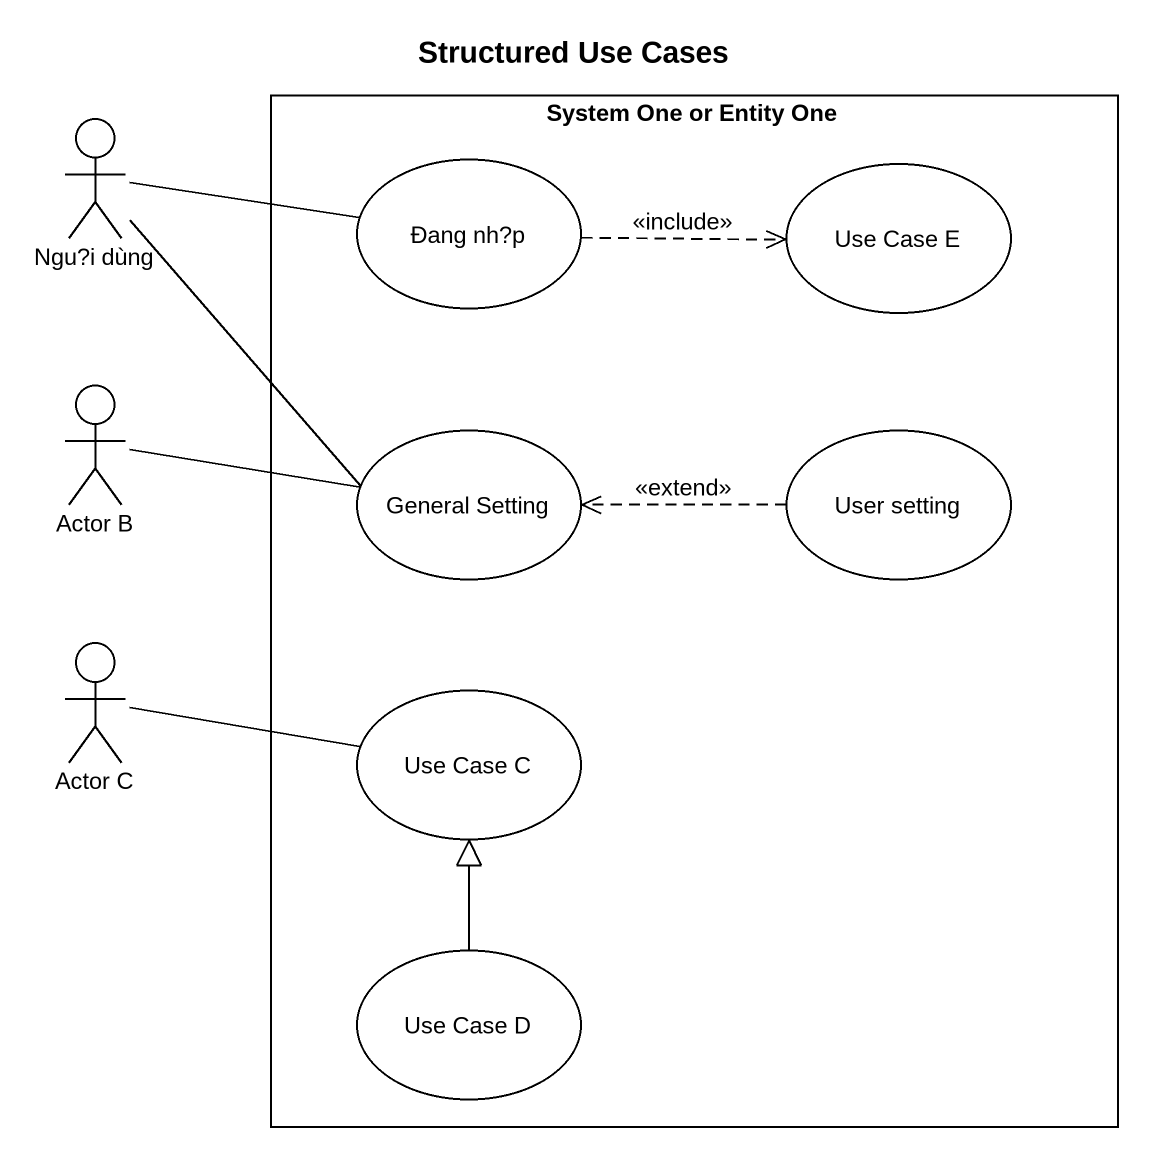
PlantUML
@startuml
title Structured Use Cases
rectangle "System One or Entity One" as System_One_or_Entity_One {
  usecase "Ðang nh?p" as Ðang_nh_p
  usecase "Use Case E" as Use_Case_E
  usecase "General Setting" as General_Setting
  usecase "User setting" as User_setting
  usecase "Use Case C" as Use_Case_C
  usecase "Use Case D" as Use_Case_D
}
actor "Ngu?i dùng" as Ngu_i_dùng
actor "Actor B" as Actor_B
actor "Actor C" as Actor_C
Ngu_i_dùng -right- Ðang_nh_p
Ngu_i_dùng -- General_Setting
Ðang_nh_p .right.> Use_Case_E : <<include>>
Actor_B -right- General_Setting
User_setting .left.> General_Setting : <<extend>>
Actor_C -right- Use_Case_C
Use_Case_D -up-|> Use_Case_C
@enduml
